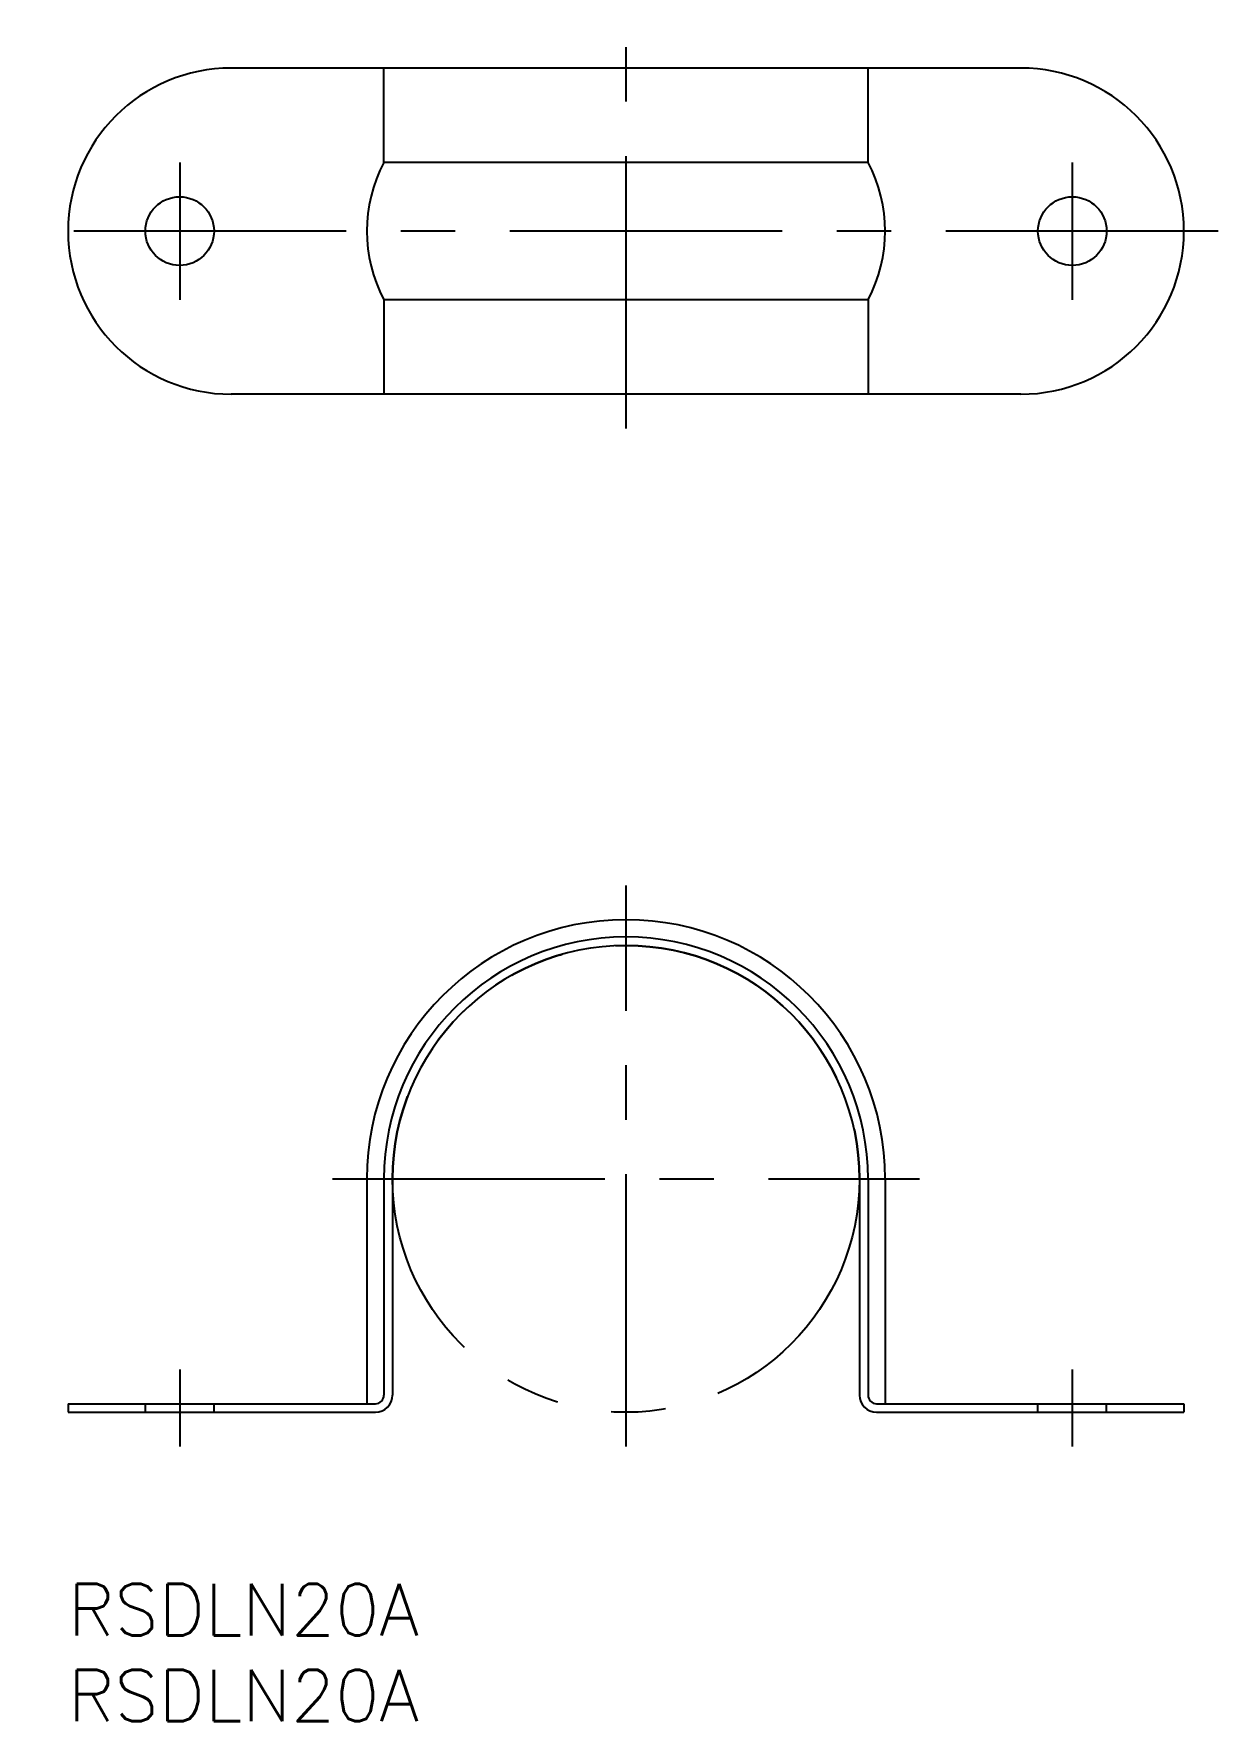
# Model space of a CAD drawing. Extents: x -2 to 67, y -8 to 90.3.
import ezdxf

# ---------------------------------------------------------------- set-up
doc = ezdxf.new("R2010")
doc.units = 0
doc.header["$LTSCALE"] = 0.5
for name, pattern in [('CENTER', [50.8, 31.75, -6.35, 6.35, -6.35]), ('DASHED', [19.05, 12.7, -6.35]), ('PHANTOM', [63.5, 31.75, -6.35, 6.35, -6.35, 6.35, -6.35])]:
    doc.linetypes.add(name, pattern=pattern)
for name, color, linetype in [('MSM_CENTER', 1, 'CENTER'), ('MSM_CONTINUOUS', 7, 'CONTINUOUS'), ('MSM_DASHED', 4, 'DASHED'), ('MSM_IMAGINARY', 6, 'PHANTOM'), ('MSM_PART_NUMBER', 7, 'CONTINUOUS')]:
    doc.layers.add(name, color=color, linetype=linetype)
doc.styles.get("Standard").update_dxf_attribs({"font": 'txt.shx', "height": 3, "bigfont": 'bigfont.shx'})

# ---------------------------------------------------------------- blocks, each defined once
blk = doc.blocks.new('*U2')
at = {"layer": 'MSM_PART_NUMBER'}
blk.add_text('RSDLN20A', height=3, dxfattribs=at).set_placement((0, -3))
blk = doc.blocks.new('*U3')
at = {"layer": 'MSM_PART_NUMBER'}
blk.add_text('RSDLN20A', height=3, dxfattribs=at).set_placement((0, -8))

msp = doc.modelspace()

# ---------------------------------------------------------------- linework, layer by layer
at = {"layer": 'MSM_CENTER'}
for p, q in [((32.5, 67.32), (32.5, 90.32)), ((6.5, 82.82), (6.5, 74.82)), ((58.5, 82.82), (58.5, 74.82)), ((67, 78.82), (-2, 78.82)), ((32.5, 8), (32.5, 40.7)), ((15.4, 23.6), (49.6, 23.6)), ((6.5, 12.5), (6.5, 8)), ((58.5, 12.5), (58.5, 8))]:
    msp.add_line(p, q, dxfattribs=at)
at = {"layer": 'MSM_CONTINUOUS'}
for p, q in [((55.5, 88.32), (9.5, 88.32)), ((18.4, 82.82), (18.4, 88.32)), ((46.6, 82.82), (46.6, 88.32)), ((46.6, 82.82), (18.4, 82.82)), ((46.6, 74.82), (18.4, 74.82)), ((18.4, 74.82), (18.4, 69.32)), ((46.6, 74.82), (46.6, 69.32)), ((55.5, 69.32), (9.5, 69.32)), ((17.4, 23.6), (17.4, 10.5)), ((18.4, 23.6), (18.4, 11)), ((18.9, 23.6), (18.9, 11)), ((46.1, 23.6), (46.1, 11)), ((46.6, 23.6), (46.6, 11)), ((47.6, 23.6), (47.6, 10.5)), ((0, 10.5), (17.9, 10.5)), ((0, 10.5), (0, 10)), ((0, 10), (17.9, 10)), ((47.1, 10.5), (65, 10.5)), ((47.1, 10), (65, 10)), ((65, 10.5), (65, 10))]:
    msp.add_line(p, q, dxfattribs=at)
for centre in [(6.5, 78.82), (58.5, 78.82)]:
    msp.add_circle(centre, 2, dxfattribs=at)
for centre, radius, start, end in [((9.5, 78.82), 9.5, 90, 270), ((55.5, 78.82), 9.5, 270, 90), ((25.9, 78.82), 8.5, 151.92751, 208.07249), ((39.1, 78.82), 8.5, 331.92751, 28.07249), ((32.5, 23.6), 15.1, 0, 180), ((32.5, 23.6), 14.1, 0, 180), ((32.5, 23.6), 13.6, 0, 180), ((17.9, 11), 0.5, 270, 0), ((17.9, 11), 1, 270, 0), ((47.1, 11), 1, 180, 270), ((47.1, 11), 0.5, 180, 270)]:
    msp.add_arc(centre, radius, start, end, dxfattribs=at)
at = {"layer": 'MSM_DASHED'}
for p, q in [((4.5, 10), (4.5, 10.5)), ((8.5, 10), (8.5, 10.5)), ((56.5, 10), (56.5, 10.5)), ((60.5, 10), (60.5, 10.5))]:
    msp.add_line(p, q, dxfattribs=at)
at = {"layer": 'MSM_IMAGINARY'}
msp.add_circle((32.5, 23.6), 13.6, dxfattribs=at)

# ---------------------------------------------------------------- block references
at = {"layer": 'MSM_CONTINUOUS'}
for name in ['*U2', '*U3']:
    msp.add_blockref(name, (0, 0), dxfattribs=at)

doc.saveas('drawing.dxf')
